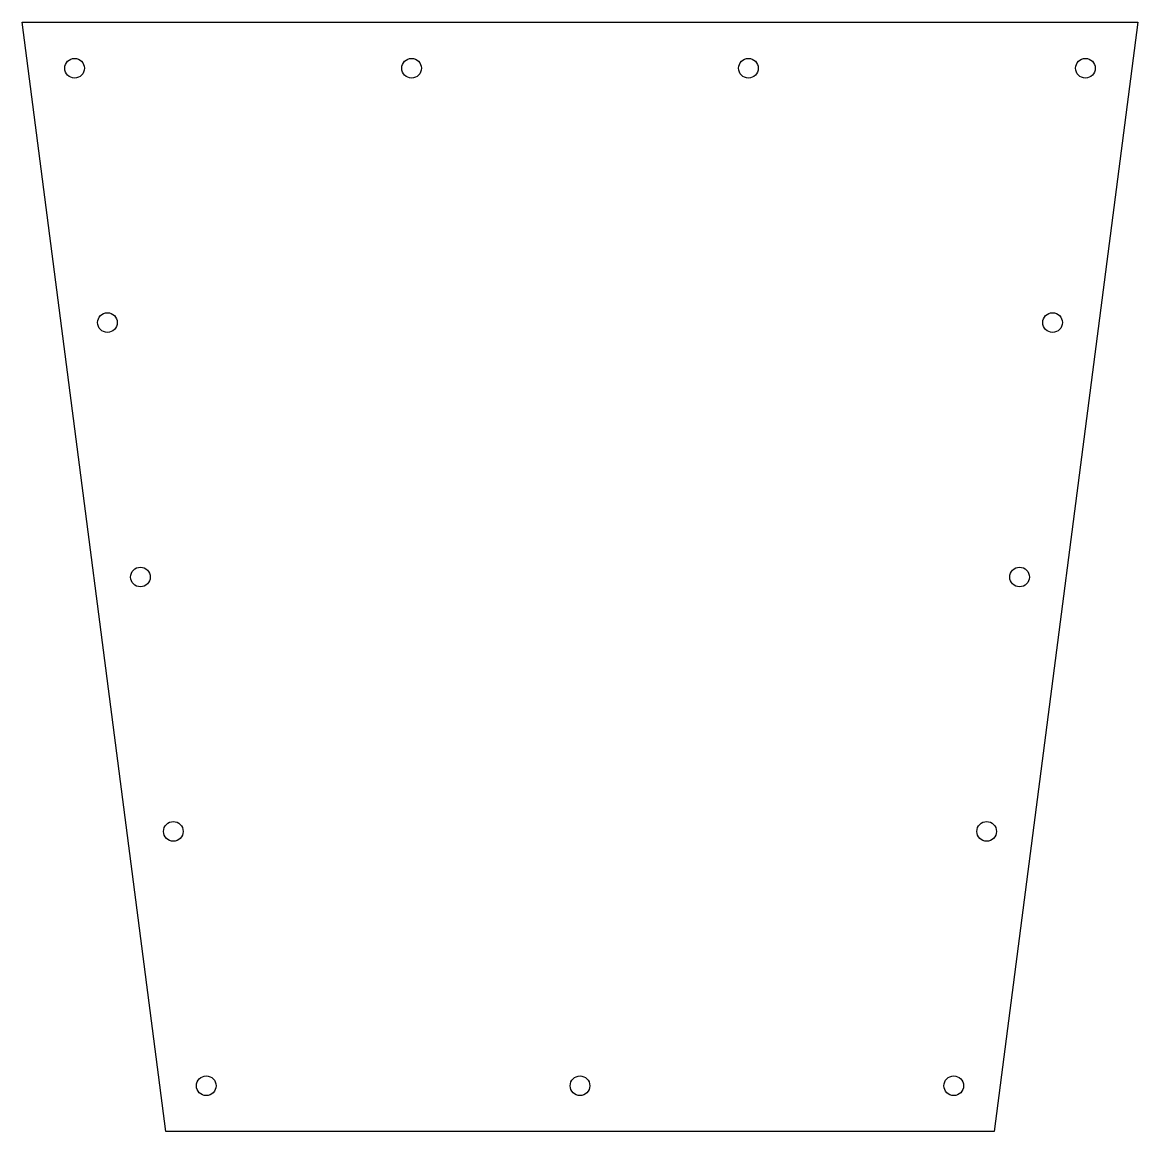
# Model space of a CAD drawing. Header units: millimetres. Extents: x -85 to 85, y -169 to 0.
import ezdxf

# ---------------------------------------------------------------- set-up
doc = ezdxf.new("R2010")
doc.units = ezdxf.units.MM
doc.layers.get('0').update_dxf_attribs({"linetype": 'CONTINUOUS'})

msp = doc.modelspace()

# ---------------------------------------------------------------- linework, layer by layer
msp.add_lwpolyline([(-63.12, -169.09), (-85, 0), (85, 0), (63.12, -169.09)], close=True)
for centre in [(-77.04, -7), (-25.68, -7), (25.68, -7), (77.04, -7), (-72.02, -45.77), (72.02, -45.77), (-67, -84.55), (67, -84.55), (-61.98, -123.32), (61.98, -123.32), (-56.97, -162.09), (0, -162.09), (56.97, -162.09)]:
    msp.add_circle(centre, 1.5)

doc.saveas('drawing.dxf')
